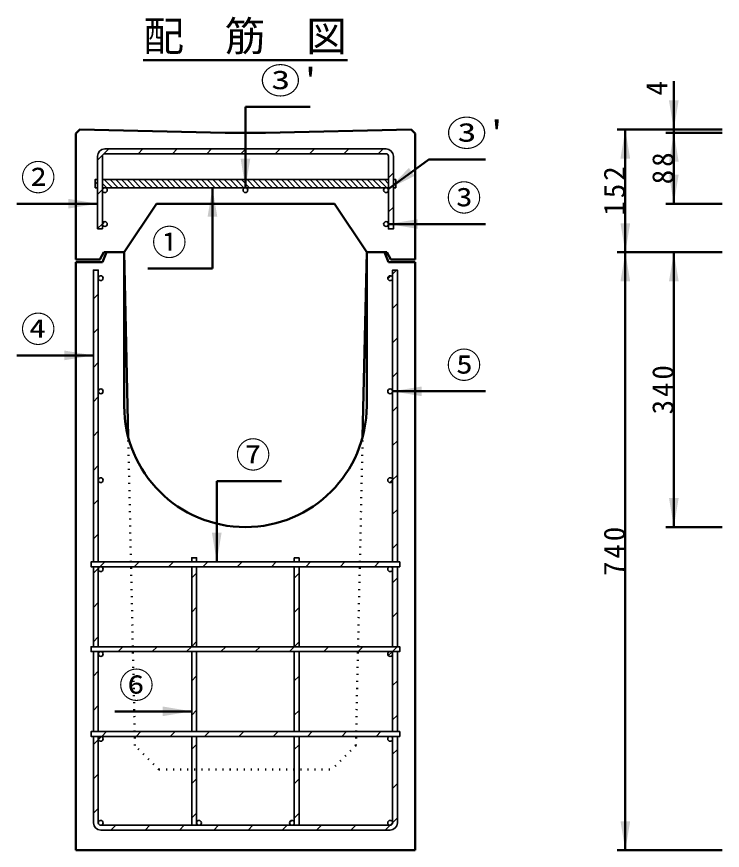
# Model space of a CAD drawing. Units: millimetres, scale not verified. Extents: x -2102 to 2102, y -1485 to 1485.
# Drawn here: x -1003 to -130, y -820 to 212 of the extents above; entities that cross this region are included whole.
import ezdxf
from ezdxf.enums import TextEntityAlignment as Align

# ---------------------------------------------------------------- set-up
doc = ezdxf.new("R2010")
doc.units = ezdxf.units.MM
doc.header["$LTSCALE"] = 5
doc.linetypes.add('DOTTED', pattern=[1.75, 0.25, -1.5])
doc.layers.add('0-0_V-nasSTD', color=7, linetype='Continuous', lineweight=35)
doc.layers.add('0-1_0', color=7, linetype='Continuous', lineweight=50)
doc.styles.add('ＭＳ ゴシック', font='')
doc.styles.get('ＭＳ ゴシック').set_extended_font_data('MS Gothic')

msp = doc.modelspace()

# ---------------------------------------------------------------- linework, layer by layer
at = {"layer": '0-0_V-nasSTD'}
for p, q in [((-895.277, 41.484), (-888.716, 48.045)), ((-545.531, 48.045), (-893.531, 48.045)), ((-893.531, 42.045), (-545.531, 42.045)), ((-852.29, 42.045), (-846.29, 48.045)), ((-809.863, 42.045), (-803.863, 48.045)), ((-767.437, 42.045), (-761.437, 48.045)), ((-725.011, 42.045), (-719.011, 48.045)), ((-682.584, 42.045), (-676.584, 48.045)), ((-640.158, 42.045), (-634.158, 48.045)), ((-597.731, 42.045), (-591.731, 48.045)), ((-555.305, 42.045), (-549.305, 48.045)), ((-902.531, 34.23), (-895.97, 40.791)), ((-902.531, 39.045), (-902.531, -50.955)), ((-896.531, -50.955), (-896.531, 39.045)), ((-542.531, 39.045), (-542.531, 10.045)), ((-536.531, 10.045), (-536.531, 39.045)), ((-542.531, 12.393), (-536.531, 18.393)), ((-905.531, 7.307), (-902.531, 4.307)), ((-905.531, 0.236), (-905.34, 0.045)), ((-905.531, 0.045), (-902.531, 0.045)), ((-896.531, 5.378), (-891.197, 0.045)), ((-896.531, -2.955), (-896.531, 0.045)), ((-894.126, 10.045), (-884.126, 0.045)), ((-887.055, 10.045), (-877.055, 0.045)), ((-879.984, 10.045), (-869.984, 0.045)), ((-872.913, 10.045), (-862.913, 0.045)), ((-865.842, 10.045), (-855.842, 0.045)), ((-858.771, 10.045), (-848.771, 0.045)), ((-851.7, 10.045), (-841.7, 0.045)), ((-844.629, 10.045), (-834.629, 0.045)), ((-837.558, 10.045), (-827.558, 0.045)), ((-830.487, 10.045), (-820.487, 0.045)), ((-823.416, 10.045), (-813.416, 0.045)), ((-816.345, 10.045), (-806.345, 0.045)), ((-809.274, 10.045), (-799.274, 0.045)), ((-802.202, 10.045), (-792.202, 0.045)), ((-795.131, 10.045), (-785.131, 0.045)), ((-788.06, 10.045), (-778.06, 0.045)), ((-780.989, 10.045), (-770.989, 0.045)), ((-773.918, 10.045), (-763.918, 0.045)), ((-766.847, 10.045), (-756.847, 0.045)), ((-759.776, 10.045), (-749.776, 0.045)), ((-752.705, 10.045), (-742.705, 0.045)), ((-745.634, 10.045), (-735.634, 0.045)), ((-738.563, 10.045), (-728.563, 0.045)), ((-731.492, 10.045), (-721.492, 0.045)), ((-724.421, 10.045), (-714.421, 0.045)), ((-717.35, 10.045), (-707.35, 0.045)), ((-710.279, 10.045), (-700.279, 0.045)), ((-703.208, 10.045), (-693.208, 0.045)), ((-696.136, 10.045), (-686.136, 0.045)), ((-689.065, 10.045), (-679.065, 0.045)), ((-681.994, 10.045), (-671.994, 0.045)), ((-674.923, 10.045), (-664.923, 0.045)), ((-667.852, 10.045), (-657.852, 0.045)), ((-660.781, 10.045), (-650.781, 0.045)), ((-653.71, 10.045), (-643.71, 0.045)), ((-646.639, 10.045), (-636.639, 0.045)), ((-639.568, 10.045), (-629.568, 0.045)), ((-632.497, 10.045), (-622.497, 0.045)), ((-625.426, 10.045), (-615.426, 0.045)), ((-618.355, 10.045), (-608.355, 0.045)), ((-611.284, 10.045), (-601.284, 0.045)), ((-604.213, 10.045), (-594.213, 0.045)), ((-597.142, 10.045), (-587.142, 0.045)), ((-590.07, 10.045), (-580.07, 0.045)), ((-582.999, 10.045), (-572.999, 0.045)), ((-575.928, 10.045), (-565.928, 0.045)), ((-568.857, 10.045), (-558.857, 0.045)), ((-561.786, 10.045), (-551.786, 0.045)), ((-554.715, 10.045), (-544.715, 0.045)), ((-547.644, 10.045), (-542.531, 4.931)), ((-545.531, 0.045), (-542.531, 0.045)), ((-533.531, 10.045), (-536.531, 10.045)), ((-536.531, 6.002), (-533.531, 3.002)), ((-902.531, -8.196), (-896.531, -2.196)), ((-896.394, -2.059), (-894.427, -0.092)), ((-542.531, -30.034), (-536.531, -24.034)), ((-902.531, -50.622), (-896.531, -44.622)), ((-902.531, -50.955), (-896.531, -50.955)), ((-896.51, -44.601), (-893.884, -41.976)), ((-531.531, -101.955), (-537.531, -101.955)), ((-537.531, -107.033), (-532.453, -101.955)), ((-543.383, -112.885), (-539.601, -109.103)), ((-907.531, -137.621), (-901.531, -131.621)), ((-537.531, -149.459), (-531.531, -143.459)), ((-907.531, -180.048), (-901.531, -174.048)), ((-537.531, -191.885), (-531.531, -185.885)), ((-907.531, -222.474), (-901.531, -216.474)), ((-537.531, -234.312), (-531.531, -228.312)), ((-897.338, -254.708), (-895.778, -253.148)), ((-907.531, -264.901), (-901.531, -258.901)), ((-537.531, -276.738), (-531.531, -270.738)), ((-907.531, -307.327), (-901.531, -301.327)), ((-537.531, -319.165), (-531.531, -313.165)), ((-907.531, -349.753), (-901.531, -343.753)), ((-537.531, -361.591), (-531.531, -355.591)), ((-540.875, -364.935), (-537.55, -361.611)), ((-907.531, -392.18), (-901.531, -386.18)), ((-537.531, -404.017), (-531.531, -398.017)), ((-907.531, -434.606), (-901.531, -428.606)), ((-537.531, -446.444), (-531.531, -440.444)), ((-899.453, -468.955), (-893.453, -462.955)), ((-857.027, -468.955), (-851.027, -462.955)), ((-814.6, -468.955), (-808.6, -462.955)), ((-772.174, -468.955), (-766.174, -462.955)), ((-729.748, -468.955), (-723.748, -462.955)), ((-687.321, -468.955), (-681.321, -462.955)), ((-653.031, -462.955), (-659.031, -462.955)), ((-644.895, -468.955), (-638.895, -462.955)), ((-602.468, -468.955), (-596.468, -462.955)), ((-560.042, -468.955), (-554.042, -462.955)), ((-907.531, -477.033), (-901.531, -471.033)), ((-901.3, -470.802), (-899.684, -469.186)), ((-786.031, -482.812), (-780.031, -476.812)), ((-659.031, -483.091), (-653.031, -477.091)), ((-537.531, -488.87), (-531.531, -482.87)), ((-907.531, -519.459), (-901.531, -513.459)), ((-786.031, -525.238), (-780.031, -519.238)), ((-659.031, -525.517), (-653.031, -519.517)), ((-537.531, -531.297), (-531.531, -525.297)), ((-907.531, -561.885), (-901.531, -555.885)), ((-786.031, -567.665), (-780.031, -561.665)), ((-659.031, -567.944), (-653.031, -561.944)), ((-877.174, -573.955), (-871.174, -567.955)), ((-834.748, -573.955), (-828.748, -567.955)), ((-792.321, -573.955), (-786.321, -567.955)), ((-749.895, -573.955), (-743.895, -567.955)), ((-707.468, -573.955), (-701.468, -567.955)), ((-665.042, -573.955), (-659.042, -567.955)), ((-622.616, -573.955), (-616.616, -567.955)), ((-580.189, -573.955), (-574.189, -567.955)), ((-542.765, -578.957), (-538.529, -574.721)), ((-537.763, -573.955), (-531.531, -567.723)), ((-528.531, -573.955), (-528.531, -567.955)), ((-907.531, -604.312), (-901.531, -598.312)), ((-786.031, -610.091), (-780.031, -604.091)), ((-659.031, -610.37), (-653.031, -604.37)), ((-537.531, -616.15), (-531.531, -610.15)), ((-907.531, -646.738), (-901.531, -640.738)), ((-786.031, -652.517), (-780.031, -646.517)), ((-659.031, -652.797), (-653.031, -646.797)), ((-537.531, -658.576), (-531.531, -652.576)), ((-901.349, -682.983), (-897.503, -679.137)), ((-897.321, -678.955), (-891.321, -672.955)), ((-854.895, -678.955), (-848.895, -672.955)), ((-812.468, -678.955), (-806.468, -672.955)), ((-770.042, -678.955), (-764.042, -672.955)), ((-727.616, -678.955), (-721.616, -672.955)), ((-685.189, -678.955), (-679.189, -672.955)), ((-642.763, -678.955), (-636.763, -672.955)), ((-600.336, -678.955), (-594.336, -672.955)), ((-557.91, -678.955), (-551.91, -672.955)), ((-907.531, -689.165), (-901.531, -683.165)), ((-786.031, -694.944), (-780.031, -688.944)), ((-659.031, -695.223), (-653.031, -689.223)), ((-537.531, -785.955), (-537.531, -681.955)), ((-537.531, -701.002), (-531.531, -695.002)), ((-907.531, -731.591), (-901.531, -725.591)), ((-786.031, -737.37), (-780.031, -731.37)), ((-659.031, -737.65), (-653.031, -731.65)), ((-537.531, -743.429), (-531.531, -737.429)), ((-907.531, -774.017), (-901.531, -768.017)), ((-786.031, -779.797), (-780.031, -773.797)), ((-665.028, -786.074), (-661.912, -782.958)), ((-659.031, -780.076), (-653.031, -774.076)), ((-537.531, -785.855), (-531.531, -779.855)), ((-898.531, -788.955), (-786.031, -788.955)), ((-886.042, -794.955), (-880.042, -788.955)), ((-843.616, -794.955), (-837.616, -788.955)), ((-801.189, -794.955), (-795.189, -788.955)), ((-758.763, -794.955), (-752.763, -788.955)), ((-716.336, -794.955), (-710.336, -788.955)), ((-673.91, -794.955), (-667.91, -788.955)), ((-631.484, -794.955), (-625.484, -788.955)), ((-589.057, -794.955), (-583.057, -788.955)), ((-546.631, -794.955), (-540.631, -788.955)), ((-540.629, -788.954), (-537.532, -785.857)), ((-898.531, -794.955), (-540.531, -794.955))]:
    msp.add_line(p, q, dxfattribs=at)
for points in [[(-902.531, 10.045), (-905.531, 10.045), (-905.531, 0.045)], [(-542.531, 10.045), (-719.531, 10.045), (-896.531, 10.045)], [(-896.531, 0.045), (-893.531, 0.045), (-545.531, 0.045)], [(-542.531, 0.045), (-542.531, -2.955), (-542.531, -44.955), (-542.531, -50.955), (-536.531, -50.955), (-536.531, 0.045)], [(-536.531, 0.045), (-533.531, 0.045), (-533.531, 10.045)], [(-901.531, -111.955), (-901.531, -101.955), (-907.531, -101.955), (-907.531, -462.955), (-910.531, -462.955), (-910.531, -468.955), (-907.531, -468.955), (-907.531, -567.955), (-910.531, -567.955), (-910.531, -573.955), (-907.531, -573.955), (-907.531, -672.955), (-910.531, -672.955), (-910.531, -678.955), (-907.531, -678.955), (-907.531, -785.955)], [(-531.531, -785.955), (-531.531, -678.955), (-528.531, -678.955), (-528.531, -672.955), (-531.531, -672.955), (-531.531, -573.955), (-528.531, -573.955), (-528.531, -567.955), (-531.531, -567.955), (-531.531, -468.955), (-528.531, -468.955), (-528.531, -462.955), (-531.531, -462.955), (-531.531, -251.955), (-531.531, -101.955), (-537.531, -101.955), (-537.531, -111.955), (-537.531, -251.955), (-537.531, -361.955), (-537.531, -462.955), (-578.321, -462.955), (-653.031, -462.955), (-659.031, -462.955), (-755.031, -462.955), (-780.031, -462.955), (-780.031, -457.955), (-786.031, -457.955), (-786.031, -462.955), (-860.74, -462.955), (-901.531, -462.955), (-901.531, -361.955), (-901.531, -251.955), (-901.531, -111.955)], [(-786.031, -788.955), (-786.031, -719.955), (-786.031, -678.955), (-855.783, -678.955), (-898.531, -678.955), (-901.531, -678.955), (-901.531, -681.955), (-901.531, -785.955)], [(-537.531, -681.955), (-537.531, -678.955), (-540.531, -678.955), (-583.278, -678.955), (-653.031, -678.955), (-653.031, -719.955), (-653.031, -788.955), (-540.531, -788.955)]]:
    msp.add_lwpolyline(points, dxfattribs=at)
for points in [[(-659.031, -567.955), (-659.031, -468.955), (-653.031, -468.955), (-653.031, -567.955), (-910.531, -567.955)], [(-901.531, -567.955), (-858.331, -567.955), (-786.031, -567.955), (-786.031, -468.955), (-860.603, -468.955), (-898.531, -468.955), (-901.531, -468.955), (-901.531, -471.955)], [(-537.531, -471.955), (-537.531, -468.955), (-540.531, -468.955), (-578.459, -468.955), (-653.031, -468.955), (-659.031, -468.955), (-780.031, -468.955), (-780.031, -567.955), (-659.031, -567.955), (-653.031, -567.955), (-580.731, -567.955), (-537.531, -567.955)], [(-901.531, -672.955), (-855.921, -672.955), (-786.031, -672.955), (-786.031, -647.955), (-786.031, -573.955), (-858.193, -573.955), (-898.531, -573.955), (-901.531, -573.955), (-901.531, -576.955)], [(-780.031, -672.955), (-659.031, -672.955), (-659.031, -573.955), (-780.031, -573.955)], [(-537.531, -576.955), (-537.531, -573.955), (-540.531, -573.955), (-580.868, -573.955), (-653.031, -573.955), (-653.031, -672.955), (-583.14, -672.955), (-537.531, -672.955)], [(-659.031, -785.955), (-659.031, -719.955), (-659.031, -678.955), (-780.031, -678.955), (-780.031, -719.955), (-780.031, -785.955), (-780.031, -788.955), (-777.031, -788.955), (-662.031, -788.955), (-659.031, -788.955)]]:
    msp.add_lwpolyline(points, close=True, dxfattribs=at)
for centre in [(-719.531, -2.955), (-893.531, -44.955), (-545.531, -44.955), (-898.531, -111.955), (-540.531, -111.955), (-898.531, -251.955), (-540.531, -251.955), (-898.531, -361.955), (-540.531, -361.955)]:
    msp.add_circle(centre, 3, dxfattribs=at)
for centre, radius, start, end in [((-893.531, 39.045), 9, 90, 180), ((-893.531, 39.045), 3, 90, 180), ((-545.531, 39.045), 9, 0, 90), ((-545.531, 39.045), 3, 0, 90), ((-893.531, -2.955), 3, 90, 180), ((-893.531, -2.955), 3, 180, 90), ((-545.531, -2.955), 3, 90, 0), ((-545.531, -2.955), 3, 0, 90), ((-898.531, -471.955), 3, 90, 180), ((-898.531, -471.955), 3, 180, 90), ((-540.531, -471.955), 3, 90, 0), ((-540.531, -471.955), 3, 0, 90), ((-898.531, -576.955), 3, 90, 180), ((-898.531, -576.955), 3, 180, 90), ((-540.531, -576.955), 3, 90, 0), ((-540.531, -576.955), 3, 0, 90), ((-898.531, -681.955), 3, 90, 180), ((-898.531, -681.955), 3, 180, 90), ((-540.531, -681.955), 3, 90, 0), ((-540.531, -681.955), 3, 0, 90), ((-898.531, -785.955), 3, 270, 180), ((-777.031, -785.955), 3, 270, 180), ((-662.031, -785.955), 3, 0, 270), ((-540.531, -785.955), 3, 0, 270), ((-898.531, -785.955), 9, 180, 270), ((-898.531, -785.955), 3, 180, 270), ((-898.531, -785.955), 3, 180, 270), ((-898.531, -785.955), 3, 180, 270), ((-898.531, -785.955), 3, 180, 270), ((-898.531, -785.955), 3, 180, 270), ((-898.531, -785.955), 3, 180, 270), ((-898.531, -785.955), 3, 180, 270), ((-898.531, -785.955), 3, 180, 270), ((-777.031, -785.955), 3, 180, 270), ((-662.031, -785.955), 3, 270, 0), ((-540.531, -785.955), 3, 270, 0), ((-540.531, -785.955), 3, 270, 0), ((-540.531, -785.955), 9, 270, 0), ((-540.531, -785.955), 3, 270, 0), ((-540.531, -785.955), 3, 270, 0), ((-540.531, -785.955), 3, 270, 0), ((-540.531, -785.955), 3, 270, 0), ((-540.531, -785.955), 3, 270, 0), ((-540.531, -785.955), 3, 270, 0)]:
    msp.add_arc(centre, radius, start, end, dxfattribs=at)
for points in [[(-195.531, 108.045), (-189.531, 72.045), (-183.531, 108.045)], [(-255.531, 36.045), (-249.531, 72.045), (-243.531, 36.045)], [(-195.531, 32.045), (-189.531, 68.045), (-183.531, 32.045)], [(-725.531, 36.045), (-719.531, 0.045), (-713.531, 36.045)], [(-542.817, -1.675), (-517.282, 24.4), (-513.744, 19.555)], [(-542.817, -1.675), (-513.744, 19.555), (-510.205, 14.709)], [(-195.531, 16.045), (-189.531, -19.955), (-183.531, 16.045)], [(-766.318, -35.955), (-760.318, 0.045), (-754.318, -35.955)], [(-938.531, -25.779), (-938.531, -13.779), (-902.531, -19.779)], [(-542.531, -44.955), (-506.531, -50.955), (-506.531, -38.955)], [(-255.531, -43.955), (-249.531, -79.955), (-243.531, -43.955)], [(-255.531, -115.955), (-249.531, -79.955), (-243.531, -115.955)], [(-195.531, -115.955), (-189.531, -79.955), (-183.531, -115.955)], [(-943.531, -213.488), (-943.531, -201.488), (-907.531, -207.488)], [(-537.531, -251.955), (-501.531, -257.955), (-501.531, -245.955)], [(-195.531, -383.955), (-189.531, -419.955), (-183.531, -383.955)], [(-255.531, -783.955), (-249.531, -819.955), (-243.531, -783.955)]]:
    msp.add_solid(points, dxfattribs=at)
at = {"layer": '0-1_0'}
for p, q in [((-845.934, 158.045), (-593.127, 158.045)), ((-189.531, 132.045), (-189.531, 72.045)), ((-719.531, 100.045), (-719.531, 0.045)), ((-639.531, 100.045), (-719.531, 100.045)), ((-929.531, -88.955), (-929.531, 67.045)), ((-744.531, 68.045), (-694.531, 68.045)), ((-694.531, 68.045), (-514.531, 72.045)), ((-509.531, 67.045), (-514.531, 72.045)), ((-509.531, -88.955), (-509.531, 67.045)), ((-129.531, 72.045), (-259.531, 72.045)), ((-249.531, -79.955), (-249.531, 72.045)), ((-129.531, 68.045), (-199.531, 68.045)), ((-189.531, 68.045), (-189.531, 72.045)), ((-189.531, -19.955), (-189.531, 68.045)), ((-760.318, -99.955), (-760.318, 0.045)), ((-1002.531, -19.779), (-902.531, -19.779)), ((-829.531, -19.955), (-869.531, -79.955)), ((-829.531, -19.955), (-609.531, -19.955)), ((-609.531, -19.955), (-569.531, -79.955)), ((-129.531, -19.955), (-199.531, -19.955)), ((-422.531, -44.955), (-542.531, -44.955)), ((-894.531, -79.955), (-869.531, -79.955)), ((-869.531, -79.955), (-869.531, -269.955)), ((-864.535, -308.346), (-869.531, -79.955)), ((-574.527, -308.346), (-569.531, -79.955)), ((-544.531, -79.955), (-569.531, -79.955)), ((-569.531, -79.955), (-569.531, -269.955)), ((-129.531, -79.955), (-259.531, -79.955)), ((-249.531, -819.955), (-249.531, -79.955)), ((-189.531, -419.955), (-189.531, -79.955)), ((-929.531, -91.955), (-929.531, -819.955)), ((-896.531, -91.955), (-929.531, -91.955)), ((-542.531, -91.955), (-509.531, -91.955)), ((-509.531, -91.955), (-509.531, -819.955)), ((-840.318, -99.955), (-760.318, -99.955)), ((-1002.531, -207.488), (-907.531, -207.488)), ((-422.531, -251.955), (-537.531, -251.955)), ((-755.031, -362.955), (-755.031, -462.955)), ((-755.031, -362.955), (-675.031, -362.955)), ((-129.531, -419.955), (-199.531, -419.955)), ((-881.031, -647.955), (-786.031, -647.955)), ((-929.531, -819.955), (-509.531, -819.955)), ((-129.531, -819.955), (-259.531, -819.955))]:
    msp.add_line(p, q, dxfattribs=at)
at = {"layer": '0-1_0', "lineweight": 35}
for p, q in [((-545.531, 48.045), (-893.531, 48.045)), ((-545.531, 42.045), (-893.531, 42.045)), ((-542.531, -50.955), (-542.531, 39.045)), ((-536.531, -50.955), (-536.531, 39.045)), ((-905.531, 10.045), (-905.531, 0.045)), ((-905.531, 10.045), (-902.531, 10.045)), ((-905.531, 0.045), (-902.531, 0.045)), ((-542.531, 10.045), (-896.531, 10.045)), ((-542.531, 0.045), (-896.531, 0.045)), ((-536.531, 10.045), (-533.531, 10.045)), ((-536.531, 0.045), (-533.531, 0.045)), ((-533.531, 10.045), (-533.531, 0.045)), ((-902.531, -50.955), (-896.531, -50.955)), ((-542.531, -50.955), (-536.531, -50.955)), ((-907.531, -101.955), (-901.531, -101.955)), ((-901.531, -101.955), (-907.531, -101.955)), ((-907.531, -101.955), (-907.531, -462.955)), ((-901.531, -462.955), (-901.531, -101.955)), ((-537.531, -101.955), (-531.531, -101.955)), ((-537.531, -462.955), (-537.531, -101.955)), ((-531.531, -101.955), (-531.531, -462.955)), ((-910.531, -462.955), (-910.531, -468.955)), ((-910.531, -462.955), (-910.531, -468.955)), ((-910.531, -462.955), (-528.531, -462.955)), ((-786.031, -457.955), (-780.031, -457.955)), ((-786.031, -457.955), (-786.031, -462.955)), ((-780.031, -462.955), (-780.031, -457.955)), ((-659.031, -457.955), (-653.031, -457.955)), ((-659.031, -457.955), (-659.031, -462.955)), ((-653.031, -462.955), (-653.031, -457.955)), ((-528.531, -462.955), (-528.531, -468.955)), ((-528.531, -468.955), (-910.531, -468.955)), ((-907.531, -468.955), (-907.531, -567.955)), ((-901.531, -567.955), (-901.531, -468.955)), ((-786.031, -567.955), (-786.031, -468.955)), ((-780.031, -468.955), (-780.031, -567.955)), ((-659.031, -567.955), (-659.031, -468.955)), ((-653.031, -468.955), (-653.031, -567.955)), ((-537.531, -567.955), (-537.531, -468.955)), ((-531.531, -468.955), (-531.531, -567.955)), ((-910.531, -567.955), (-910.531, -573.955)), ((-910.531, -567.955), (-528.531, -567.955)), ((-528.531, -573.955), (-910.531, -573.955)), ((-907.531, -672.955), (-907.531, -573.955)), ((-901.531, -573.955), (-901.531, -672.955)), ((-786.031, -672.955), (-786.031, -573.955)), ((-780.031, -573.955), (-780.031, -672.955)), ((-659.031, -672.955), (-659.031, -573.955)), ((-653.031, -573.955), (-653.031, -672.955)), ((-537.531, -672.955), (-537.531, -573.955)), ((-531.531, -573.955), (-531.531, -672.955)), ((-528.531, -567.955), (-528.531, -573.955)), ((-910.531, -672.955), (-910.531, -678.955)), ((-910.531, -672.955), (-528.531, -672.955)), ((-528.531, -678.955), (-910.531, -678.955)), ((-907.531, -678.955), (-907.531, -785.955)), ((-901.531, -678.955), (-901.531, -785.955)), ((-786.031, -788.955), (-786.031, -678.955)), ((-780.031, -788.955), (-780.031, -678.955)), ((-659.031, -788.955), (-659.031, -678.955)), ((-653.031, -678.955), (-653.031, -788.955)), ((-537.531, -785.955), (-537.531, -678.955)), ((-531.531, -678.955), (-531.531, -785.955)), ((-528.531, -672.955), (-528.531, -678.955)), ((-898.531, -788.955), (-540.531, -788.955)), ((-898.531, -794.955), (-540.531, -794.955))]:
    msp.add_line(p, q, dxfattribs=at)
at = {"layer": '0-1_0', "linetype": 'DOTTED'}
for p, q in [((-582.882, -690.307), (-574.527, -308.346)), ((-582.882, -690.307), (-612.531, -719.955)), ((-826.531, -719.955), (-612.531, -719.955))]:
    msp.add_line(p, q, dxfattribs=at)
at = {"layer": '0-1_0'}
for points in [[(-744.531, 68.045), (-924.531, 72.045), (-929.531, 67.045)], [(-422.531, 35.045), (-492.531, 35.045), (-542.817, -1.675)], [(-929.531, -88.955), (-899.531, -88.955), (-894.531, -79.955)], [(-869.531, -79.955), (-891.531, -79.955), (-896.531, -91.955)], [(-569.531, -79.955), (-547.531, -79.955), (-542.531, -91.955)], [(-509.531, -88.955), (-539.531, -88.955), (-544.531, -79.955)]]:
    msp.add_lwpolyline(points, dxfattribs=at)
at = {"layer": '0-1_0', "linetype": 'DOTTED'}
msp.add_lwpolyline([(-826.531, -719.955), (-856.179, -690.307), (-864.535, -308.346)], dxfattribs=at)
at = {"layer": '0-1_0', "lineweight": 35}
for centre in [(-893.531, -2.955), (-719.531, -2.955), (-545.531, -2.955), (-893.531, -44.955), (-545.531, -44.955), (-898.531, -111.955), (-540.531, -111.955), (-898.531, -251.955), (-540.531, -251.955), (-898.531, -361.955), (-540.531, -361.955), (-898.531, -471.955), (-540.531, -471.955), (-898.531, -576.955), (-540.531, -576.955), (-898.531, -681.955), (-540.531, -681.955), (-898.531, -785.955), (-777.031, -785.955), (-662.031, -785.955), (-540.531, -785.955)]:
    msp.add_circle(centre, 3, dxfattribs=at)
for centre, radius, start, end in [((-893.531, 39.045), 9, 90, 180), ((-893.531, 39.045), 3, 90, 180), ((-545.531, 39.045), 9, 0, 90), ((-545.531, 39.045), 3, 0, 90), ((-898.531, -785.955), 9, 180, 270), ((-898.531, -785.955), 3, 180, 270), ((-898.531, -785.955), 3, 180, 270), ((-898.531, -785.955), 3, 180, 270), ((-540.531, -785.955), 3, 270, 0), ((-540.531, -785.955), 9, 270, 0), ((-540.531, -785.955), 9, 270, 0), ((-540.531, -785.955), 3, 270, 0), ((-540.531, -785.955), 3, 270, 0)]:
    msp.add_arc(centre, radius, start, end, dxfattribs=at)
at = {"layer": '0-1_0'}
for start, end in [(180, 270), (270, 0)]:
    msp.add_arc((-719.531, -269.955), 150, start, end, dxfattribs=at)
for points in [[(-761.031, -426.955), (-755.031, -462.955), (-749.031, -426.955)], [(-822.031, -653.955), (-822.031, -641.955), (-786.031, -647.955)]]:
    msp.add_solid(points, dxfattribs=at)

# ---------------------------------------------------------------- texts
at = {"layer": '0-0_V-nasSTD', "style": 'ＭＳ ゴシック'}
for s, height, p in [('配\u3000筋\u3000図', 36.95, (-845.934, 158.045)), ('②', 31.67, (-997.531, -12.779)), ('③', 31.67, (-470.731, -37.955)), ('①', 31.67, (-835.318, -92.955)), ('④', 31.67, (-997.531, -200.488)), ('⑤', 31.67, (-470.731, -244.955)), ('⑦', 31.67, (-731.631, -355.955)), ('⑥', 31.67, (-876.031, -640.955))]:
    msp.add_text(s, height=height, dxfattribs=at).set_placement(p, align=Align.BOTTOM_LEFT)
at = {"layer": '0-0_V-nasSTD', "style": 'ＭＳ ゴシック', "width": 1.15}
for p in [(-701.131, 107.045), (-470.731, 42.045)]:
    msp.add_text("③'", height=31.67, dxfattribs=at).set_placement(p, align=Align.BOTTOM_LEFT)
at = {"layer": '0-0_V-nasSTD', "style": 'ＭＳ ゴシック'}
msp.add_text('4', height=26.39, rotation=90, dxfattribs=at).set_placement((-189.531, 114.045), align=Align.BOTTOM_LEFT)
at = {"layer": '0-0_V-nasSTD', "char_height": 26.39, "attachment_point": 7, "rotation": 90, "style": 'ＭＳ ゴシック'}
for s, insert in [('\\T1.2;88', (-189.531, 4.245)), ('\\T1.2;152', (-249.531, -34.555)), ('\\T1.2;340', (-189.531, -280.555)), ('\\T1.2;740', (-249.531, -480.555))]:
    msp.add_mtext(s, dxfattribs=dict(at, insert=insert))

doc.saveas('drawing.dxf')
